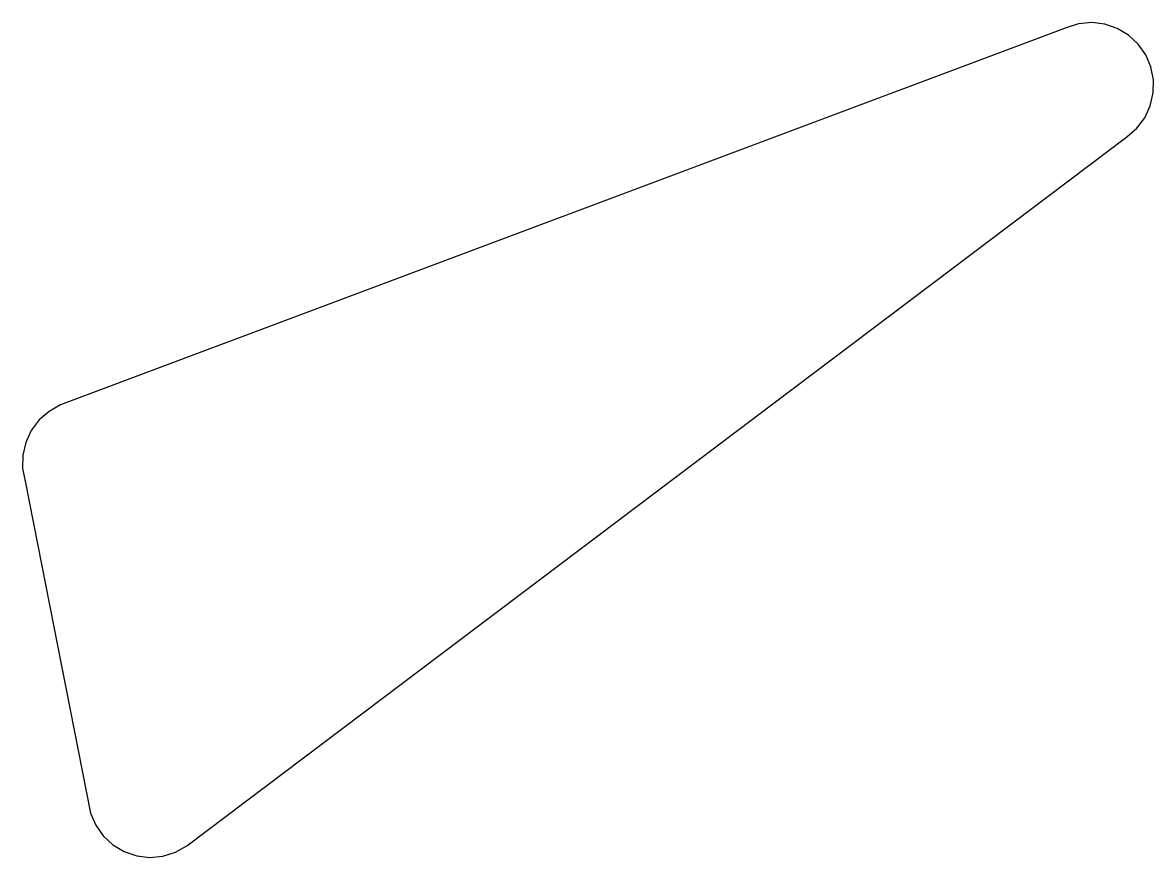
# Model space of a CAD drawing. Header units: metres. Extents: x -5 to 85, y -31.4 to 35.
import ezdxf

# ---------------------------------------------------------------- set-up
doc = ezdxf.new("R2010")
doc.units = ezdxf.units.M

msp = doc.modelspace()

# ---------------------------------------------------------------- linework, layer by layer
for p, q in [((78.0335, 34.597), (-1.96652, 4.59703)), ((79.0322, 34.9054), (78.0335, 34.597)), ((80.0733, 34.9995), (79.0322, 34.9054)), ((81.1111, 34.875), (80.0733, 34.9995)), ((82.1004, 34.5374), (81.1111, 34.875)), ((82.9979, 34.0016), (82.1004, 34.5374)), ((83.7643, 33.2908), (82.9979, 34.0016)), ((84.3663, 32.4363), (83.7643, 33.2908)), ((84.7774, 31.4752), (84.3663, 32.4363)), ((84.9797, 30.4497), (84.7774, 31.4752)), ((84.9644, 29.4045), (84.9797, 30.4497)), ((84.7321, 28.3854), (84.9644, 29.4045)), ((84.293, 27.4368), (84.7321, 28.3854)), ((83.6663, 26.6003), (84.293, 27.4368)), ((82.8793, 25.9123), (83.6663, 26.6003)), ((8.0844, -30.4709), (82.8793, 25.9123)), ((-1.96652, 4.59703), (-2.87933, 4.08771)), ((-2.87933, 4.08771), (-3.66629, 3.39973)), ((-3.66629, 3.39973), (-4.29301, 2.56317)), ((-4.29301, 2.56317), (-4.73213, 1.61459)), ((-4.73213, 1.61459), (-4.9644, 0.595444)), ((-4.9644, 0.595444), (-4.97972, -0.449722)), ((-4.97972, -0.449722), (-4.7774, -1.47523)), ((-4.7774, -1.47523), (0.427643, -27.8584)), ((0.427643, -27.8584), (0.83876, -28.8194)), ((0.83876, -28.8194), (1.4407, -29.674)), ((1.4407, -29.674), (2.20718, -30.3847)), ((2.20718, -30.3847), (3.10466, -30.9206)), ((7.1716, -30.9802), (8.0844, -30.4709)), ((3.10466, -30.9206), (4.09395, -31.2581)), ((4.09395, -31.2581), (5.13179, -31.3826)), ((5.13179, -31.3826), (6.17284, -31.2886)), ((6.17284, -31.2886), (7.1716, -30.9802))]:
    msp.add_line(p, q)

doc.saveas('drawing.dxf')
